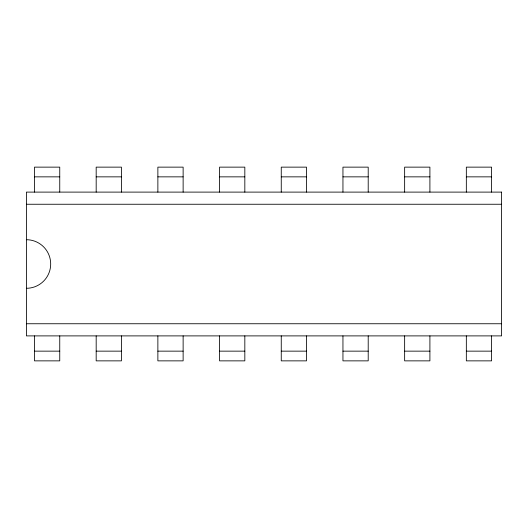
<?xml version="1.0" encoding="UTF-8"?>
<svg xmlns="http://www.w3.org/2000/svg" width="528" height="528" viewBox="0 0 528 528"><rect width="100%" height="100%" fill="white"/><g stroke="black" fill="none" stroke-linecap="round" stroke-linejoin="round"><path stroke-width="0.79" d="M34.485 176.854L59.75 176.854M96.182 176.854L121.44 176.854M157.872 176.854L183.13 176.854M219.562 176.854L244.827 176.854M281.259 176.854L306.517 176.854M342.949 176.854L368.207 176.854M404.639 176.854L429.904 176.854M466.336 176.854L491.594 176.854M26.4 204.25L501.6 204.25M26.4 323.75L501.6 323.75M34.485 351.146L59.75 351.146M96.182 351.146L121.44 351.146M157.872 351.146L183.13 351.146M219.562 351.146L244.827 351.146M281.259 351.146L306.517 351.146M342.949 351.146L368.207 351.146M404.639 351.146L429.904 351.146M466.336 351.146L491.594 351.146M491.594 192.106L491.594 167.138L466.336 167.138L466.336 192.106M491.594 335.894L491.594 360.862L466.336 360.862L466.336 335.894M429.904 192.106L429.904 167.138L404.639 167.138L404.639 192.106M429.904 335.894L429.904 360.862L404.639 360.862L404.639 335.894M368.207 192.106L368.207 167.138L342.949 167.138L342.949 192.106M368.207 335.894L368.207 360.862L342.949 360.862L342.949 335.894M306.517 192.106L306.517 167.138L281.259 167.138L281.259 192.106M306.517 335.894L306.517 360.862L281.259 360.862L281.259 335.894M244.827 192.106L244.827 167.138L219.562 167.138L219.562 192.106M244.827 335.894L244.827 360.862L219.562 360.862L219.562 335.894M183.13 192.106L183.13 167.138L157.872 167.138L157.872 192.106M183.13 335.894L183.13 360.862L157.872 360.862L157.872 335.894M121.44 192.106L121.44 167.138L96.182 167.138L96.182 192.106M121.44 335.894L121.44 360.862L96.182 360.862L96.182 335.894M59.75 192.106L59.75 167.138L34.485 167.138L34.485 192.106M59.75 335.894L59.75 360.862L34.485 360.862L34.485 335.894M26.4 239.712A24.288 24.288 0 0 1 50.688 264A24.288 24.288 0 0 1 26.4 288.288M501.6 192.106L26.4 192.106L26.4 335.894L501.6 335.894L501.6 192.106"/></g></svg>
